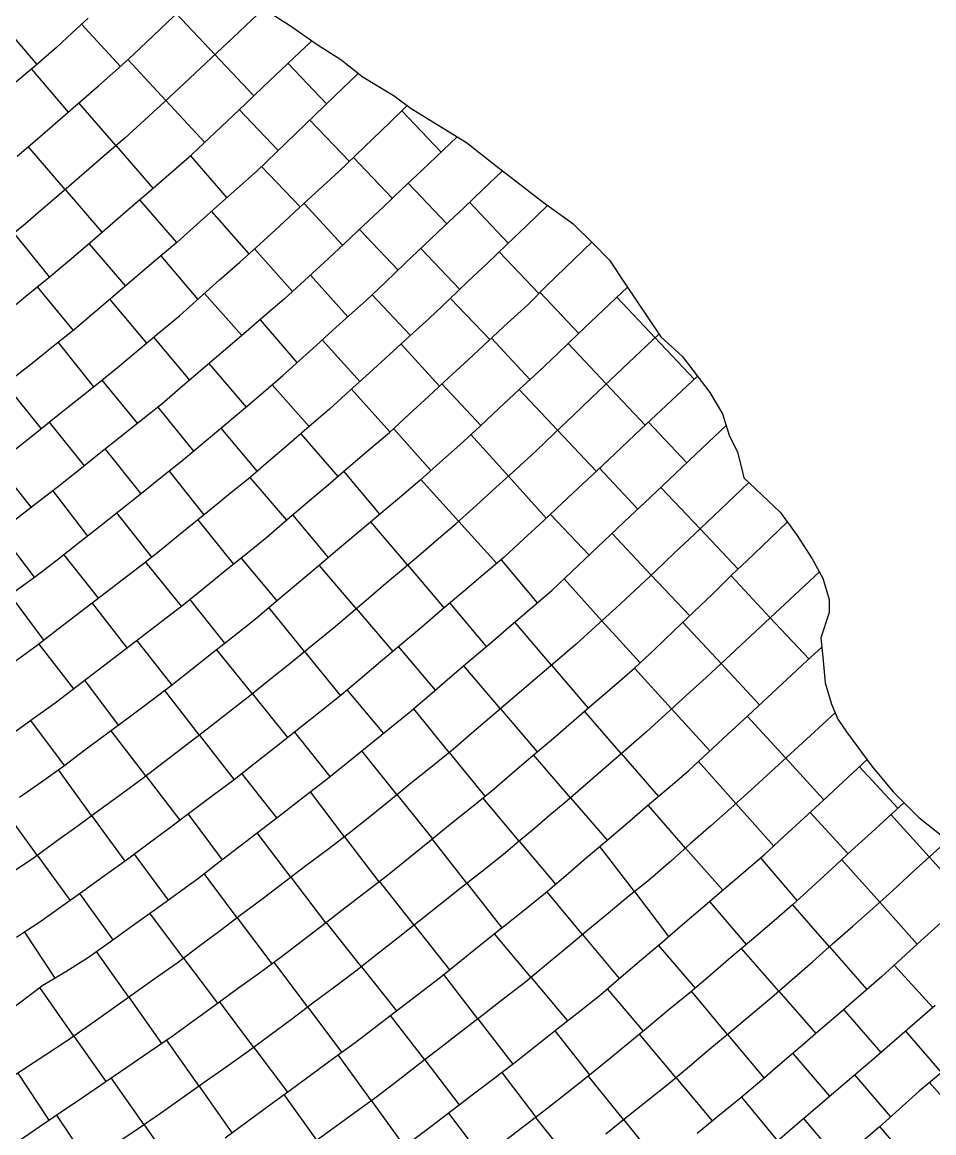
# Model space of a CAD drawing. Extents: x 720124 to 720679, y 1579628 to 1580856.
# Drawn here: x 720392.5 to 720460.3, y 1580350.2 to 1580432.8 of the extents above; entities that cross this region are included whole.
import ezdxf

# ---------------------------------------------------------------- set-up
doc = ezdxf.new("R2010")
doc.units = 0
doc.layers.add('10016_0502_PANTES', color=7, linetype='Continuous')
doc.layers.add('AGROCAD PLL', color=7, linetype='Continuous')
doc.layers.add('GT01-0010016-0502', color=30, linetype='Continuous', lineweight=25)

msp = doc.modelspace()

# ---------------------------------------------------------------- linework, layer by layer
at = {"layer": '10016_0502_PANTES'}
msp.add_lwpolyline([(720410.622, 1580433.646), (720412.368, 1580432.535), (720414.432, 1580431.106), (720416.178, 1580429.995), (720417.372, 1580429.039), (720417.765, 1580428.725), (720420.147, 1580427.296), (720421.417, 1580426.344), (720425.544, 1580423.804), (720427.767, 1580422.057), (720429.83, 1580420.47), (720431.259, 1580419.359), (720433.388, 1580417.838), (720433.482, 1580417.771), (720434.91, 1580416.342), (720436.18, 1580415.072), (720437.355, 1580413.31), (720439.99, 1580409.357), (720441.578, 1580407.929), (720443.642, 1580405.23), (720444.594, 1580403.642), (720445.07, 1580402.055), (720445.705, 1580400.785), (720446.023, 1580399.515), (720446.182, 1580398.88), (720448.88, 1580396.34), (720450.15, 1580394.593), (720451.262, 1580392.847), (720452.055, 1580391.418), (720452.532, 1580389.831), (720452.532, 1580388.878), (720451.897, 1580386.973), (720452.055, 1580385.545), (720452.214, 1580383.64), (720452.69, 1580382.052), (720453.167, 1580380.941), (720453.802, 1580379.988), (720455.707, 1580377.448), (720457.294, 1580375.543), (720459.199, 1580373.638), (720461.58, 1580371.733)], dxfattribs=at)
at = {"layer": 'AGROCAD PLL', "color": 3, "true_color": 0x00ff00}
for points in [[(720406.822, 1580430.353), (720403.946, 1580433.405)], [(720406.822, 1580430.353), (720403.946, 1580433.405)], [(720390.861, 1580432.79), (720393.567, 1580429.617)], [(720403.169, 1580426.939), (720400.341, 1580429.982)], [(720403.169, 1580426.939), (720400.341, 1580429.982)], [(720406.822, 1580430.353), (720409.714, 1580427.283)], [(720393.166, 1580429.275), (720395.895, 1580426.074)], [(720412.271, 1580429.699), (720415.128, 1580426.678)], [(720399.47, 1580423.575), (720396.698, 1580426.775)], [(720399.47, 1580423.575), (720396.698, 1580426.775)], [(720403.169, 1580426.939), (720406.062, 1580423.826)], [(720408.638, 1580426.264), (720411.53, 1580423.223)], [(720420.723, 1580426.163), (720423.653, 1580423.105)], [(720395.677, 1580420.318), (720392.935, 1580423.505)], [(720395.677, 1580420.318), (720392.935, 1580423.505)], [(720399.47, 1580423.575), (720402.208, 1580420.414)], [(720417.125, 1580422.691), (720420.016, 1580419.665)], [(720410.281, 1580422.018), (720413.173, 1580419.022)], [(720395.677, 1580420.318), (720398.408, 1580417.142)], [(720421.207, 1580420.794), (720424.069, 1580417.762)], [(720401.219, 1580419.563), (720403.962, 1580416.368)], [(720413.463, 1580419.287), (720416.317, 1580416.169)], [(720425.767, 1580419.369), (720428.651, 1580416.336)], [(720406.558, 1580418.68), (720409.351, 1580415.532)], [(720391.867, 1580417.08), (720394.499, 1580413.816)], [(720417.576, 1580417.357), (720420.445, 1580414.317)], [(720397.433, 1580416.297), (720400.167, 1580413.141)], [(720409.775, 1580415.911), (720412.605, 1580412.744)], [(720422.139, 1580415.929), (720425.032, 1580412.888)], [(720402.799, 1580415.384), (720405.541, 1580412.146)], [(720413.921, 1580413.945), (720416.723, 1580410.858)], [(720393.607, 1580413.078), (720396.281, 1580409.843)], [(720406.039, 1580412.588), (720408.813, 1580409.461)], [(720433.894, 1580409.624), (720431.022, 1580412.666)], [(720398.992, 1580412.142), (720401.735, 1580408.898)], [(720418.513, 1580412.486), (720421.37, 1580409.459)], [(720410.176, 1580410.633), (720412.918, 1580407.445)], [(720402.248, 1580409.329), (720404.93, 1580406.134)], [(720439.572, 1580409.297), (720442.489, 1580406.22)], [(720439.572, 1580409.297), (720442.489, 1580406.22)], [(720395.153, 1580408.939), (720397.795, 1580405.641)], [(720414.803, 1580409.134), (720417.608, 1580406.044)], [(720420.676, 1580408.829), (720423.526, 1580405.691)], [(720430.258, 1580406.192), (720427.404, 1580409.263)], [(720406.381, 1580407.378), (720409.138, 1580404.145)], [(720398.402, 1580406.134), (720401.06, 1580402.918)], [(720391.24, 1580405.827), (720393.883, 1580402.527)], [(720411.079, 1580405.798), (720413.841, 1580402.697)], [(720411.079, 1580405.798), (720413.841, 1580402.697)], [(720426.601, 1580402.783), (720423.714, 1580405.866)], [(720432.318, 1580402.414), (720429.45, 1580405.441)], [(720435.943, 1580405.858), (720438.843, 1580402.796)], [(720435.943, 1580405.858), (720438.843, 1580402.796)], [(720402.575, 1580404.136), (720405.22, 1580400.856)], [(720394.493, 1580403.016), (720397.098, 1580399.765)], [(720439.073, 1580403.014), (720441.925, 1580399.992)], [(720407.262, 1580402.569), (720409.957, 1580399.358)], [(720413.221, 1580402.164), (720415.957, 1580398.983)], [(720422.898, 1580399.423), (720420.119, 1580402.555)], [(720428.657, 1580399.009), (720425.869, 1580402.102)], [(720432.318, 1580402.414), (720435.196, 1580399.375)], [(720432.318, 1580402.414), (720435.196, 1580399.375)], [(720398.666, 1580401.018), (720401.301, 1580397.699)], [(720403.408, 1580399.384), (720406.001, 1580396.118)], [(720419.099, 1580396.173), (720416.413, 1580399.372)], [(720435.427, 1580399.593), (720438.29, 1580396.559)], [(720409.43, 1580398.905), (720412.152, 1580395.739)], [(720424.957, 1580395.646), (720422.14, 1580398.75)], [(720428.657, 1580399.009), (720431.479, 1580395.877)], [(720428.657, 1580399.009), (720431.479, 1580395.877)], [(720394.752, 1580397.907), (720397.331, 1580394.553)], [(720442.916, 1580395.094), (720440.009, 1580398.174)], [(720442.916, 1580395.094), (720440.009, 1580398.174)], [(720399.498, 1580396.268), (720402.117, 1580392.969)], [(720431.785, 1580396.167), (720434.657, 1580393.124)], [(720405.549, 1580395.752), (720408.202, 1580392.473)], [(720421.153, 1580392.401), (720418.432, 1580395.613)], [(720424.957, 1580395.646), (720427.797, 1580392.516)], [(720424.957, 1580395.646), (720427.797, 1580392.516)], [(720390.788, 1580394.859), (720393.377, 1580391.494)], [(720395.577, 1580393.164), (720398.16, 1580389.911)], [(720411.45, 1580389.731), (720408.766, 1580392.928)], [(720428.108, 1580392.779), (720430.809, 1580389.584)], [(720401.665, 1580392.603), (720404.312, 1580389.339)], [(720417.342, 1580389.164), (720414.586, 1580392.385)], [(720421.153, 1580392.401), (720423.87, 1580389.194)], [(720421.153, 1580392.401), (720423.87, 1580389.194)], [(720435.615, 1580388.261), (720432.796, 1580391.367)], [(720435.615, 1580388.261), (720432.796, 1580391.367)], [(720439.29, 1580391.651), (720442.153, 1580388.618)], [(720391.578, 1580390.164), (720394.09, 1580386.792)], [(720397.7, 1580389.557), (720400.258, 1580386.232)], [(720407.57, 1580386.578), (720404.966, 1580389.858)], [(720424.291, 1580389.55), (720427.006, 1580386.338)], [(720413.488, 1580385.979), (720410.847, 1580389.225)], [(720417.342, 1580389.164), (720420.069, 1580385.977)], [(720417.342, 1580389.164), (720420.069, 1580385.977)], [(720431.869, 1580384.951), (720429.137, 1580388.154)], [(720431.869, 1580384.951), (720429.137, 1580388.154)], [(720435.615, 1580388.261), (720438.463, 1580385.124)], [(720444.487, 1580385.069), (720441.639, 1580388.133)], [(720444.487, 1580385.069), (720441.639, 1580388.133)], [(720448.143, 1580388.48), (720451.014, 1580385.413)], [(720393.731, 1580386.516), (720396.289, 1580383.19)], [(720420.474, 1580386.32), (720423.212, 1580383.087)], [(720409.6, 1580382.836), (720406.968, 1580386.099)], [(720428.065, 1580381.706), (720425.332, 1580384.91)], [(720428.065, 1580381.706), (720425.332, 1580384.91)], [(720431.869, 1580384.951), (720434.594, 1580381.756)], [(720444.487, 1580385.069), (720447.335, 1580382.005)], [(720399.646, 1580380.48), (720397.146, 1580383.845)], [(720405.647, 1580379.774), (720403.103, 1580383.06)], [(720416.659, 1580383.088), (720419.353, 1580379.879)], [(720409.6, 1580382.836), (720412.234, 1580379.569)], [(720409.6, 1580382.836), (720412.234, 1580379.569)], [(720424.254, 1580378.469), (720421.612, 1580381.717)], [(720424.254, 1580378.469), (720421.612, 1580381.717)], [(720428.065, 1580381.706), (720430.793, 1580378.507)], [(720437.057, 1580378.377), (720434.328, 1580381.527)], [(720437.057, 1580378.377), (720434.328, 1580381.527)], [(720440.796, 1580381.696), (720443.649, 1580378.579)], [(720395.639, 1580377.489), (720393.119, 1580380.849)], [(720449.289, 1580378.027), (720446.424, 1580381.158)], [(720449.289, 1580378.027), (720446.424, 1580381.158)], [(720401.686, 1580376.723), (720399.105, 1580380.078)], [(720405.647, 1580379.774), (720408.243, 1580376.421)], [(720405.647, 1580379.774), (720408.243, 1580376.421)], [(720405.647, 1580379.774), (720408.243, 1580376.421)], [(720405.647, 1580379.774), (720408.243, 1580376.421)], [(720412.746, 1580379.976), (720415.373, 1580376.667)], [(720420.367, 1580375.325), (720417.743, 1580378.578)], [(720420.367, 1580375.325), (720417.743, 1580378.578)], [(720424.254, 1580378.469), (720426.905, 1580375.212)], [(720433.283, 1580375.097), (720430.527, 1580378.28)], [(720433.283, 1580375.097), (720430.527, 1580378.28)], [(720437.057, 1580378.377), (720439.815, 1580375.194)], [(720449.289, 1580378.027), (720452.119, 1580374.935)], [(720449.289, 1580378.027), (720452.119, 1580374.935)], [(720397.648, 1580373.774), (720395.187, 1580377.162)], [(720445.585, 1580374.669), (720442.808, 1580377.799)], [(720445.585, 1580374.669), (720442.808, 1580377.799)], [(720454.775, 1580377.398), (720457.627, 1580374.313)], [(720401.686, 1580376.723), (720404.221, 1580373.427)], [(720401.686, 1580376.723), (720404.221, 1580373.427)], [(720408.822, 1580376.877), (720411.405, 1580373.594)], [(720416.472, 1580372.189), (720413.931, 1580375.546)], [(720416.472, 1580372.189), (720413.931, 1580375.546)], [(720420.367, 1580375.325), (720423.007, 1580372.051)], [(720429.464, 1580371.871), (720426.759, 1580375.094)], [(720429.464, 1580371.871), (720426.759, 1580375.094)], [(720433.283, 1580375.097), (720436.013, 1580371.946)], [(720445.585, 1580374.669), (720448.395, 1580371.501)], [(720393.603, 1580370.835), (720391.116, 1580374.258)], [(720397.648, 1580373.774), (720400.116, 1580370.376)], [(720397.648, 1580373.774), (720400.116, 1580370.376)], [(720404.823, 1580373.876), (720407.354, 1580370.479)], [(720441.843, 1580371.353), (720439.046, 1580374.532)], [(720441.843, 1580371.353), (720439.046, 1580374.532)], [(720451.106, 1580374.001), (720453.936, 1580370.931)], [(720459.975, 1580370.702), (720457.121, 1580373.85)], [(720412.481, 1580369.178), (720409.972, 1580372.492)], [(720412.481, 1580369.178), (720409.972, 1580372.492)], [(720416.472, 1580372.189), (720419.009, 1580368.839)], [(720425.571, 1580368.734), (720422.979, 1580372.029)], [(720425.571, 1580368.734), (720422.979, 1580372.029)], [(720429.464, 1580371.871), (720432.159, 1580368.659)], [(720438.033, 1580368.118), (720435.469, 1580371.482)], [(720438.033, 1580368.118), (720435.469, 1580371.482)], [(720441.843, 1580371.353), (720444.601, 1580368.217)], [(720393.603, 1580370.835), (720396.052, 1580367.463)], [(720393.603, 1580370.835), (720396.052, 1580367.463)], [(720400.812, 1580370.89), (720403.34, 1580367.489)], [(720447.421, 1580370.622), (720450.14, 1580367.433)], [(720456.292, 1580367.321), (720453.46, 1580370.49)], [(720459.975, 1580370.702), (720462.796, 1580367.589)], [(720459.975, 1580370.702), (720462.796, 1580367.589)], [(720412.481, 1580369.178), (720415.044, 1580365.792)], [(720421.65, 1580365.632), (720419.068, 1580368.884)], [(720421.65, 1580365.632), (720419.068, 1580368.884)], [(720425.571, 1580368.734), (720428.176, 1580365.423)], [(720434.182, 1580364.93), (720431.524, 1580368.118)], [(720434.182, 1580364.93), (720431.524, 1580368.118)], [(720438.033, 1580368.118), (720440.575, 1580364.783)], [(720396.756, 1580367.967), (720399.219, 1580364.522)], [(720443.617, 1580367.378), (720446.348, 1580364.175)], [(720456.292, 1580367.321), (720459.077, 1580364.203)], [(720456.292, 1580367.321), (720459.077, 1580364.203)], [(720404.493, 1580363.161), (720401.98, 1580366.512)], [(720404.493, 1580363.161), (720401.98, 1580366.512)], [(720417.729, 1580362.528), (720415.103, 1580365.837)], [(720417.729, 1580362.528), (720415.103, 1580365.837)], [(720421.65, 1580365.632), (720424.287, 1580362.31)], [(720430.344, 1580361.726), (720427.614, 1580364.977)], [(720430.344, 1580361.726), (720427.614, 1580364.977)], [(720439.812, 1580364.133), (720442.544, 1580360.93)], [(720448.779, 1580360.721), (720446.012, 1580363.888)], [(720452.54, 1580364.015), (720455.32, 1580360.834)], [(720452.54, 1580364.015), (720455.32, 1580360.834)], [(720400.418, 1580360.264), (720398.017, 1580363.656)], [(720400.418, 1580360.264), (720398.017, 1580363.656)], [(720404.493, 1580363.161), (720407.005, 1580359.812)], [(720413.729, 1580359.529), (720411.22, 1580362.874)], [(720413.729, 1580359.529), (720411.22, 1580362.874)], [(720417.729, 1580362.528), (720420.331, 1580359.251)], [(720426.394, 1580358.661), (720423.854, 1580361.963)], [(720426.394, 1580358.661), (720423.854, 1580361.963)], [(720430.344, 1580361.726), (720433.048, 1580358.505)], [(720444.953, 1580357.503), (720442.281, 1580360.707)], [(720448.779, 1580360.721), (720451.533, 1580357.568)], [(720448.779, 1580360.721), (720451.533, 1580357.568)], [(720400.418, 1580360.264), (720402.849, 1580356.831)], [(720413.729, 1580359.529), (720416.251, 1580356.166)], [(720422.435, 1580355.607), (720419.892, 1580358.913)], [(720422.435, 1580355.607), (720419.892, 1580358.913)], [(720453.6, 1580359.347), (720456.357, 1580356.164)], [(720432.111, 1580357.756), (720434.702, 1580354.493)], [(720441.114, 1580354.299), (720438.415, 1580357.513)], [(720405.644, 1580353.647), (720403.224, 1580357.086)], [(720405.644, 1580353.647), (720403.224, 1580357.086)], [(720409.725, 1580356.534), (720412.217, 1580353.212)], [(720418.463, 1580352.57), (720415.99, 1580355.974)], [(720418.463, 1580352.57), (720415.99, 1580355.974)], [(720422.435, 1580355.607), (720425.004, 1580352.266)], [(720449.813, 1580356.081), (720452.548, 1580352.901)], [(720392.165, 1580354.621), (720394.469, 1580351.111)], [(720428.176, 1580354.672), (720430.703, 1580351.334)], [(720437.217, 1580351.167), (720434.6, 1580354.412)], [(720441.114, 1580354.299), (720443.828, 1580351.066)], [(720441.114, 1580354.299), (720443.828, 1580351.066)], [(720405.644, 1580353.647), (720408.078, 1580350.185)], [(720462.805, 1580350.73), (720459.998, 1580353.92)], [(720414.414, 1580349.637), (720411.971, 1580353.032)], [(720414.414, 1580349.637), (720411.971, 1580353.032)], [(720418.463, 1580352.57), (720420.928, 1580349.176)], [(720446.005, 1580352.842), (720448.686, 1580349.598)], [(720397.393, 1580347.999), (720395.051, 1580351.506)], [(720397.393, 1580347.999), (720395.051, 1580351.506)], [(720424.193, 1580351.649), (720426.731, 1580348.296)], [(720401.552, 1580350.773), (720403.958, 1580347.352)], [(720433.312, 1580348.043), (720430.686, 1580351.322)], [(720459.024, 1580347.458), (720456.285, 1580350.643)]]:
    msp.add_lwpolyline(points, dxfattribs=at)
at = {"layer": 'AGROCAD PLL', "color": 1, "true_color": 0xff0000}
for points in [[(720396.896, 1580432.602), (720399.787, 1580429.46)], [(720413.886, 1580425.482), (720416.831, 1580422.41)], [(720427.963, 1580415.676), (720430.933, 1580412.577)], [(720424.343, 1580412.227), (720427.288, 1580409.155)], [(720416.974, 1580405.468), (720419.846, 1580402.303)], [(720439.29, 1580391.651), (720436.367, 1580394.748)], [(720439.29, 1580391.651), (720436.367, 1580394.748)], [(720448.143, 1580388.48), (720445.219, 1580391.603)], [(720448.143, 1580388.48), (720445.219, 1580391.603)], [(720403.65, 1580383.474), (720401.005, 1580386.806)], [(720413.488, 1580385.979), (720416.173, 1580382.68)], [(720413.488, 1580385.979), (720416.173, 1580382.68)], [(720408.488, 1580366.169), (720411.051, 1580362.751)], [(720434.182, 1580364.93), (720436.91, 1580361.658)], [(720457.36, 1580362.641), (720460.23, 1580359.505)], [(720396.335, 1580357.378), (720393.795, 1580360.989)], [(720396.335, 1580357.378), (720393.795, 1580360.989)], [(720409.725, 1580356.534), (720407.174, 1580359.935)], [(720409.725, 1580356.534), (720407.174, 1580359.935)], [(720426.394, 1580358.661), (720428.988, 1580355.287)], [(720444.953, 1580357.503), (720447.676, 1580354.236)], [(720444.953, 1580357.503), (720447.676, 1580354.236)], [(720401.552, 1580350.773), (720399.096, 1580354.265)], [(720401.552, 1580350.773), (720399.096, 1580354.265)], [(720437.217, 1580351.167), (720439.897, 1580347.844)], [(720437.217, 1580351.167), (720439.897, 1580347.844)]]:
    msp.add_lwpolyline(points, dxfattribs=at)
at = {"layer": 'AGROCAD PLL', "color": 5, "true_color": 0x0000ff}
for points in [[(720405.006, 1580422.828), (720407.699, 1580419.697)], [(720439.572, 1580409.297), (720436.722, 1580412.302)], [(720435.943, 1580405.858), (720433.097, 1580408.861)], [(720390.581, 1580399.902), (720393.146, 1580396.672)], [(720415.269, 1580392.958), (720412.608, 1580396.128)], [(720442.916, 1580395.094), (720445.741, 1580392.101)], [(720440.796, 1580381.696), (720438.03, 1580384.719)], [(720440.796, 1580381.696), (720438.03, 1580384.719)], [(720408.488, 1580366.169), (720406.023, 1580369.455)], [(720408.488, 1580366.169), (720406.023, 1580369.455)], [(720452.54, 1580364.015), (720449.816, 1580367.134)], [(720392.66, 1580365.1), (720394.9, 1580361.69)], [(720436.008, 1580360.889), (720438.693, 1580357.74)], [(720396.335, 1580357.378), (720398.711, 1580354.001)], [(720458.194, 1580357.749), (720460.879, 1580354.649)], [(720454.405, 1580354.487), (720457.089, 1580351.361)], [(720450.606, 1580351.236), (720453.296, 1580348.081)]]:
    msp.add_lwpolyline(points, dxfattribs=at)
at = {"layer": 'GT01-0010016-0502'}
for points in [[(720392.109, 1580422.789), (720393.62, 1580424.098), (720395.13, 1580425.406), (720396.64, 1580426.725), (720398.15, 1580428.033), (720399.66, 1580429.341), (720400.752, 1580430.369), (720407.204, 1580436.501)], [(720410.468, 1580433.774), (720408.188, 1580431.629), (720406.968, 1580430.49), (720405.758, 1580429.35), (720404.538, 1580428.211), (720403.071, 1580426.848), (720401.605, 1580425.496), (720400.127, 1580424.144), (720398.617, 1580422.836), (720397.096, 1580421.538), (720395.575, 1580420.23), (720394.064, 1580418.933), (720392.543, 1580417.625), (720390.99, 1580416.372)], [(720397.383, 1580433.051), (720396.205, 1580431.967), (720395.039, 1580430.872), (720393.518, 1580429.575), (720391.996, 1580428.278)], [(720391.369, 1580411.229), (720392.912, 1580412.504), (720394.455, 1580413.779), (720395.998, 1580415.055), (720397.508, 1580416.363), (720399.019, 1580417.671), (720400.54, 1580418.979), (720402.05, 1580420.276), (720403.56, 1580421.584), (720405.081, 1580422.893), (720406.408, 1580424.155), (720407.736, 1580425.406), (720409.063, 1580426.668), (720410.39, 1580427.919), (720414.04, 1580431.371)], [(720417.482, 1580428.956), (720415.717, 1580427.247), (720414.283, 1580425.862), (720412.838, 1580424.477), (720411.393, 1580423.092), (720409.959, 1580421.707), (720408.46, 1580420.377), (720406.971, 1580419.047), (720405.472, 1580417.717), (720403.984, 1580416.387), (720402.452, 1580415.089), (720400.931, 1580413.792), (720399.409, 1580412.495), (720397.888, 1580411.209), (720396.367, 1580409.912), (720394.802, 1580408.659), (720393.238, 1580407.416), (720391.673, 1580406.174)], [(720391.763, 1580400.841), (720393.328, 1580402.083), (720394.893, 1580403.336), (720396.457, 1580404.578), (720398.022, 1580405.821), (720399.565, 1580407.096), (720401.108, 1580408.371), (720402.64, 1580409.657), (720404.183, 1580410.932), (720405.671, 1580412.262), (720407.17, 1580413.593), (720408.67, 1580414.923), (720410.158, 1580416.253), (720411.636, 1580417.605), (720413.102, 1580418.957), (720414.58, 1580420.309), (720416.046, 1580421.661), (720417.309, 1580422.867), (720418.572, 1580424.085), (720419.824, 1580425.302), (720421.13, 1580426.553)], [(720424.841, 1580424.229), (720422.229, 1580421.76), (720420.774, 1580420.386), (720419.329, 1580419.012), (720417.873, 1580417.638), (720416.418, 1580416.264), (720414.962, 1580414.89), (720413.484, 1580413.549), (720412.007, 1580412.197), (720410.486, 1580410.899), (720408.965, 1580409.591), (720407.454, 1580408.294), (720405.933, 1580406.997), (720404.412, 1580405.689), (720402.891, 1580404.392), (720401.337, 1580403.138), (720399.773, 1580401.896), (720398.208, 1580400.654), (720396.643, 1580399.401), (720395.078, 1580398.159), (720393.492, 1580396.938), (720391.905, 1580395.718)], [(720391.887, 1580390.395), (720393.496, 1580391.582), (720395.093, 1580392.78), (720396.658, 1580394.022), (720398.234, 1580395.265), (720399.798, 1580396.507), (720401.363, 1580397.749), (720402.928, 1580399.002), (720404.493, 1580400.245), (720406.025, 1580401.531), (720407.557, 1580402.817), (720409.089, 1580404.103), (720410.621, 1580405.389), (720411.863, 1580406.496), (720413.105, 1580407.613), (720414.347, 1580408.72), (720415.578, 1580409.838), (720416.821, 1580410.944), (720418.063, 1580412.062), (720419.518, 1580413.436), (720420.963, 1580414.81), (720422.419, 1580416.195), (720423.864, 1580417.569), (720425.319, 1580418.943), (720426.764, 1580420.317), (720428.22, 1580421.702)], [(720431.577, 1580419.131), (720429.993, 1580417.623), (720428.549, 1580416.238), (720427.104, 1580414.853), (720425.648, 1580413.479), (720424.203, 1580412.094), (720422.758, 1580410.72), (720421.281, 1580409.379), (720419.793, 1580408.026), (720418.315, 1580406.685), (720416.837, 1580405.344), (720415.349, 1580403.992), (720413.839, 1580402.695), (720412.318, 1580401.387), (720410.808, 1580400.09), (720409.287, 1580398.782), (720407.99, 1580397.73), (720406.693, 1580396.678), (720405.407, 1580395.638), (720404.111, 1580394.586), (720402.814, 1580393.534), (720401.518, 1580392.483), (720399.931, 1580391.262), (720398.344, 1580390.053), (720396.758, 1580388.833), (720395.171, 1580387.624), (720393.585, 1580386.404), (720391.965, 1580385.227)], [(720391.678, 1580379.813), (720393.298, 1580380.978), (720394.928, 1580382.144), (720396.515, 1580383.364), (720398.101, 1580384.573), (720399.688, 1580385.793), (720401.274, 1580387.013), (720402.861, 1580388.223), (720404.447, 1580389.443), (720406.012, 1580390.696), (720407.566, 1580391.96), (720409.12, 1580393.214), (720410.674, 1580394.478), (720412.195, 1580395.775), (720413.716, 1580397.072), (720415.237, 1580398.369), (720416.758, 1580399.666), (720418.279, 1580400.964), (720419.8, 1580402.261), (720421.267, 1580403.613), (720422.744, 1580404.965), (720424.211, 1580406.328), (720425.678, 1580407.68), (720427.155, 1580409.032), (720428.622, 1580410.395), (720430.099, 1580411.747), (720431.479, 1580413.12), (720432.87, 1580414.483), (720434.861, 1580416.393)], [(720437.523, 1580413.063), (720435.265, 1580410.918), (720433.809, 1580409.544), (720432.365, 1580408.159), (720430.909, 1580406.796), (720429.442, 1580405.433), (720427.976, 1580404.07), (720426.52, 1580402.707), (720425.053, 1580401.344), (720423.565, 1580400.014), (720422.066, 1580398.684), (720420.545, 1580397.387), (720419.013, 1580396.101), (720417.481, 1580394.814), (720415.949, 1580393.528), (720414.417, 1580392.242), (720412.896, 1580390.945), (720411.364, 1580389.659), (720409.832, 1580388.373), (720408.267, 1580387.13), (720406.702, 1580385.888), (720405.126, 1580384.646), (720403.562, 1580383.404), (720401.964, 1580382.205), (720400.356, 1580381.007), (720398.758, 1580379.82), (720397.15, 1580378.622), (720395.552, 1580377.423), (720393.922, 1580376.258), (720392.292, 1580375.104)], [(720391.747, 1580369.566), (720393.399, 1580370.687), (720395.018, 1580371.863), (720396.638, 1580373.04), (720398.257, 1580374.216), (720399.876, 1580375.392), (720401.485, 1580376.568), (720403.071, 1580377.788), (720404.658, 1580379.009), (720406.234, 1580380.229), (720407.82, 1580381.46), (720409.407, 1580382.68), (720410.961, 1580383.934), (720412.514, 1580385.187), (720414.068, 1580386.451), (720415.622, 1580387.704), (720416.929, 1580388.811), (720418.236, 1580389.93), (720419.543, 1580391.037), (720420.85, 1580392.144), (720422.157, 1580393.251), (720423.464, 1580394.369), (720424.77, 1580395.476), (720426.248, 1580396.817), (720427.725, 1580398.169), (720429.214, 1580399.51), (720430.691, 1580400.863), (720432.072, 1580402.181), (720433.463, 1580403.499), (720434.844, 1580404.817), (720436.235, 1580406.135), (720437.627, 1580407.453), (720439.853, 1580409.564)], [(720442.719, 1580406.435), (720440, 1580403.888), (720438.544, 1580402.514), (720437.078, 1580401.14), (720435.622, 1580399.777), (720434.167, 1580398.403), (720432.711, 1580397.04), (720431.255, 1580395.666), (720429.788, 1580394.314), (720428.311, 1580392.951), (720426.79, 1580391.665), (720425.258, 1580390.368), (720423.737, 1580389.082), (720422.205, 1580387.784), (720420.684, 1580386.498), (720419.152, 1580385.201), (720417.631, 1580383.904), (720416.099, 1580382.618), (720414.534, 1580381.375), (720412.958, 1580380.144), (720411.393, 1580378.902), (720409.818, 1580377.66), (720408.253, 1580376.429), (720406.645, 1580375.23), (720405.047, 1580374.043), (720403.439, 1580372.845), (720401.83, 1580371.647), (720400.233, 1580370.459), (720398.603, 1580369.294), (720396.983, 1580368.129), (720395.353, 1580366.964), (720393.723, 1580365.798), (720392.886, 1580365.249), (720392.049, 1580364.699)], [(720391.257, 1580359.07), (720394.012, 1580361.153), (720395.719, 1580362.186), (720397.426, 1580363.23), (720399.045, 1580364.395), (720400.664, 1580365.572), (720402.295, 1580366.737), (720403.914, 1580367.902), (720405.533, 1580369.078), (720407.12, 1580370.299), (720408.706, 1580371.519), (720410.293, 1580372.739), (720411.879, 1580373.959), (720413.455, 1580375.18), (720415.042, 1580376.4), (720416.596, 1580377.653), (720418.149, 1580378.906), (720419.714, 1580380.171), (720421.268, 1580381.424), (720422.789, 1580382.721), (720424.299, 1580384.029), (720425.82, 1580385.326), (720427.341, 1580386.623), (720428.863, 1580387.92), (720430.384, 1580389.218), (720431.905, 1580390.526), (720433.36, 1580391.9), (720434.816, 1580393.274), (720436.261, 1580394.648), (720437.717, 1580396.022), (720439.172, 1580397.385), (720440.628, 1580398.759), (720442.073, 1580400.133), (720443.529, 1580401.507), (720444.856, 1580402.769)], [(720446.544, 1580398.534), (720443.933, 1580396.054), (720442.477, 1580394.68), (720441.022, 1580393.295), (720439.577, 1580391.921), (720438.121, 1580390.547), (720436.644, 1580389.195), (720435.166, 1580387.854), (720433.689, 1580386.502), (720432.167, 1580385.205), (720430.646, 1580383.908), (720429.125, 1580382.611), (720427.604, 1580381.313), (720426.083, 1580380.016), (720424.562, 1580378.719), (720423.008, 1580377.455), (720421.454, 1580376.202), (720419.9, 1580374.949), (720418.347, 1580373.684), (720416.793, 1580372.431), (720415.195, 1580371.222), (720413.598, 1580370.024), (720412, 1580368.814), (720410.403, 1580367.616), (720408.805, 1580366.407), (720407.208, 1580365.209), (720405.61, 1580363.999), (720404.013, 1580362.801), (720402.383, 1580361.647), (720400.741, 1580360.493), (720399.111, 1580359.338), (720397.481, 1580358.184), (720395.84, 1580357.03), (720394.177, 1580355.942), (720392.503, 1580354.842), (720390.829, 1580353.743)], [(720392.096, 1580349.482), (720393.738, 1580350.615), (720395.39, 1580351.736), (720397.042, 1580352.868), (720398.694, 1580353.989), (720400.346, 1580355.122), (720401.998, 1580356.254), (720403.65, 1580357.375), (720405.27, 1580358.552), (720406.889, 1580359.728), (720408.508, 1580360.904), (720410.128, 1580362.08), (720411.747, 1580363.257), (720413.334, 1580364.477), (720414.92, 1580365.697), (720416.496, 1580366.906), (720418.083, 1580368.126), (720419.669, 1580369.347), (720421.223, 1580370.611), (720422.777, 1580371.864), (720424.33, 1580373.128), (720425.884, 1580374.382), (720427.438, 1580375.646), (720428.959, 1580376.943), (720430.48, 1580378.24), (720432.001, 1580379.537), (720433.523, 1580380.834), (720435.044, 1580382.143), (720436.554, 1580383.451), (720438.064, 1580384.748), (720439.52, 1580386.122), (720440.975, 1580387.507), (720442.431, 1580388.881), (720443.876, 1580390.255), (720445.288, 1580391.673), (720446.412, 1580392.734), (720447.536, 1580393.795), (720449.419, 1580395.605)], [(720451.794, 1580391.896), (720449.214, 1580389.483), (720447.758, 1580388.12), (720446.292, 1580386.757), (720444.836, 1580385.394), (720443.37, 1580384.031), (720441.881, 1580382.69), (720440.404, 1580381.338), (720438.926, 1580379.997), (720437.416, 1580378.688), (720435.906, 1580377.38), (720434.396, 1580376.061), (720432.885, 1580374.753), (720431.739, 1580373.791), (720430.593, 1580372.818), (720429.447, 1580371.856), (720428.3, 1580370.884), (720426.725, 1580369.641), (720425.16, 1580368.41), (720423.584, 1580367.168), (720422.02, 1580365.926), (720420.455, 1580364.683), (720418.879, 1580363.441), (720417.314, 1580362.199), (720415.717, 1580361.012), (720414.109, 1580359.814), (720412.511, 1580358.615), (720410.903, 1580357.417), (720409.305, 1580356.219), (720407.664, 1580355.075), (720406.034, 1580353.921), (720404.393, 1580352.767), (720402.762, 1580351.624), (720401.121, 1580350.469), (720399.458, 1580349.359)], [(720407.581, 1580349.818), (720409.189, 1580351.005), (720410.808, 1580352.182), (720412.417, 1580353.358), (720414.036, 1580354.545), (720415.645, 1580355.721), (720417.264, 1580356.909), (720418.529, 1580357.871), (720419.805, 1580358.846), (720421.07, 1580359.819), (720422.345, 1580360.794), (720423.61, 1580361.767), (720425.175, 1580363.021), (720426.729, 1580364.274), (720428.294, 1580365.516), (720429.858, 1580366.769), (720431.412, 1580368.023), (720432.933, 1580369.32), (720434.454, 1580370.617), (720435.975, 1580371.914), (720437.497, 1580373.211), (720439.018, 1580374.508), (720440.539, 1580375.816), (720442.071, 1580377.114), (720443.526, 1580378.466), (720444.993, 1580379.829), (720446.46, 1580381.192), (720447.926, 1580382.555), (720449.393, 1580383.907), (720450.859, 1580385.27), (720451.973, 1580386.298)], [(720452.976, 1580381.404), (720451.124, 1580379.717), (720449.657, 1580378.365), (720448.18, 1580377.013), (720446.703, 1580375.66), (720445.203, 1580374.33), (720443.715, 1580373.011), (720442.216, 1580371.681), (720440.716, 1580370.362), (720439.217, 1580369.032), (720438.424, 1580368.416), (720437.63, 1580367.812), (720436.098, 1580366.525), (720434.566, 1580365.25), (720433.024, 1580363.964), (720431.491, 1580362.689), (720429.959, 1580361.403), (720428.373, 1580360.183), (720426.786, 1580358.962), (720425.2, 1580357.742), (720423.624, 1580356.522), (720422.038, 1580355.302), (720420.451, 1580354.081), (720418.864, 1580352.861), (720417.245, 1580351.685), (720415.626, 1580350.509), (720414.006, 1580349.343)], [(720421.29, 1580349.452), (720422.888, 1580350.661), (720424.485, 1580351.87), (720426.072, 1580353.08), (720427.669, 1580354.289), (720429.267, 1580355.498), (720430.832, 1580356.74), (720432.396, 1580357.982), (720433.961, 1580359.236), (720435.526, 1580360.478), (720437.047, 1580361.775), (720438.568, 1580363.072), (720440.089, 1580364.369), (720441.61, 1580365.667), (720443.131, 1580366.964), (720444.652, 1580368.261), (720446.174, 1580369.558), (720447.695, 1580370.855), (720449.161, 1580372.207), (720450.639, 1580373.57), (720452.105, 1580374.922), (720453.572, 1580376.285), (720455.349, 1580377.928)], [(720458.097, 1580374.743), (720455.666, 1580372.519), (720454.189, 1580371.167), (720452.722, 1580369.804), (720451.245, 1580368.452), (720449.778, 1580367.1), (720448.257, 1580365.803), (720446.736, 1580364.505), (720445.215, 1580363.208), (720443.694, 1580361.911), (720442.173, 1580360.614), (720440.63, 1580359.339), (720439.087, 1580358.064), (720437.544, 1580356.799), (720436.001, 1580355.524), (720434.436, 1580354.282), (720432.872, 1580353.04), (720431.296, 1580351.786), (720429.709, 1580350.577), (720428.123, 1580349.357)], [(720435.908, 1580350.112), (720437.462, 1580351.365), (720439.027, 1580352.618), (720440.592, 1580353.86), (720442.124, 1580355.146), (720443.656, 1580356.422), (720445.199, 1580357.708), (720446.731, 1580358.983), (720448.263, 1580360.269), (720449.773, 1580361.588), (720451.272, 1580362.907), (720452.782, 1580364.227), (720454.282, 1580365.546), (720455.781, 1580366.865), (720457.269, 1580368.195), (720458.725, 1580369.569), (720461.327, 1580371.927)], [(720460.852, 1580365.825), (720459.374, 1580364.473), (720457.897, 1580363.132), (720456.419, 1580361.78), (720454.898, 1580360.471), (720453.388, 1580359.163), (720451.878, 1580357.866), (720450.368, 1580356.558), (720448.847, 1580355.25), (720447.336, 1580353.942), (720445.793, 1580352.667), (720444.24, 1580351.402), (720442.697, 1580350.138)], [(720448.273, 1580349.247), (720449.795, 1580350.544), (720451.316, 1580351.841), (720452.837, 1580353.149), (720454.358, 1580354.446), (720455.868, 1580355.743), (720457.389, 1580357.052), (720458.899, 1580358.36), (720460.42, 1580359.668)], [(720462.15, 1580355.699), (720459.214, 1580353.272), (720457.726, 1580351.931), (720456.237, 1580350.601), (720454.716, 1580349.292)]]:
    msp.add_lwpolyline(points, dxfattribs=at)

doc.saveas('drawing.dxf')
